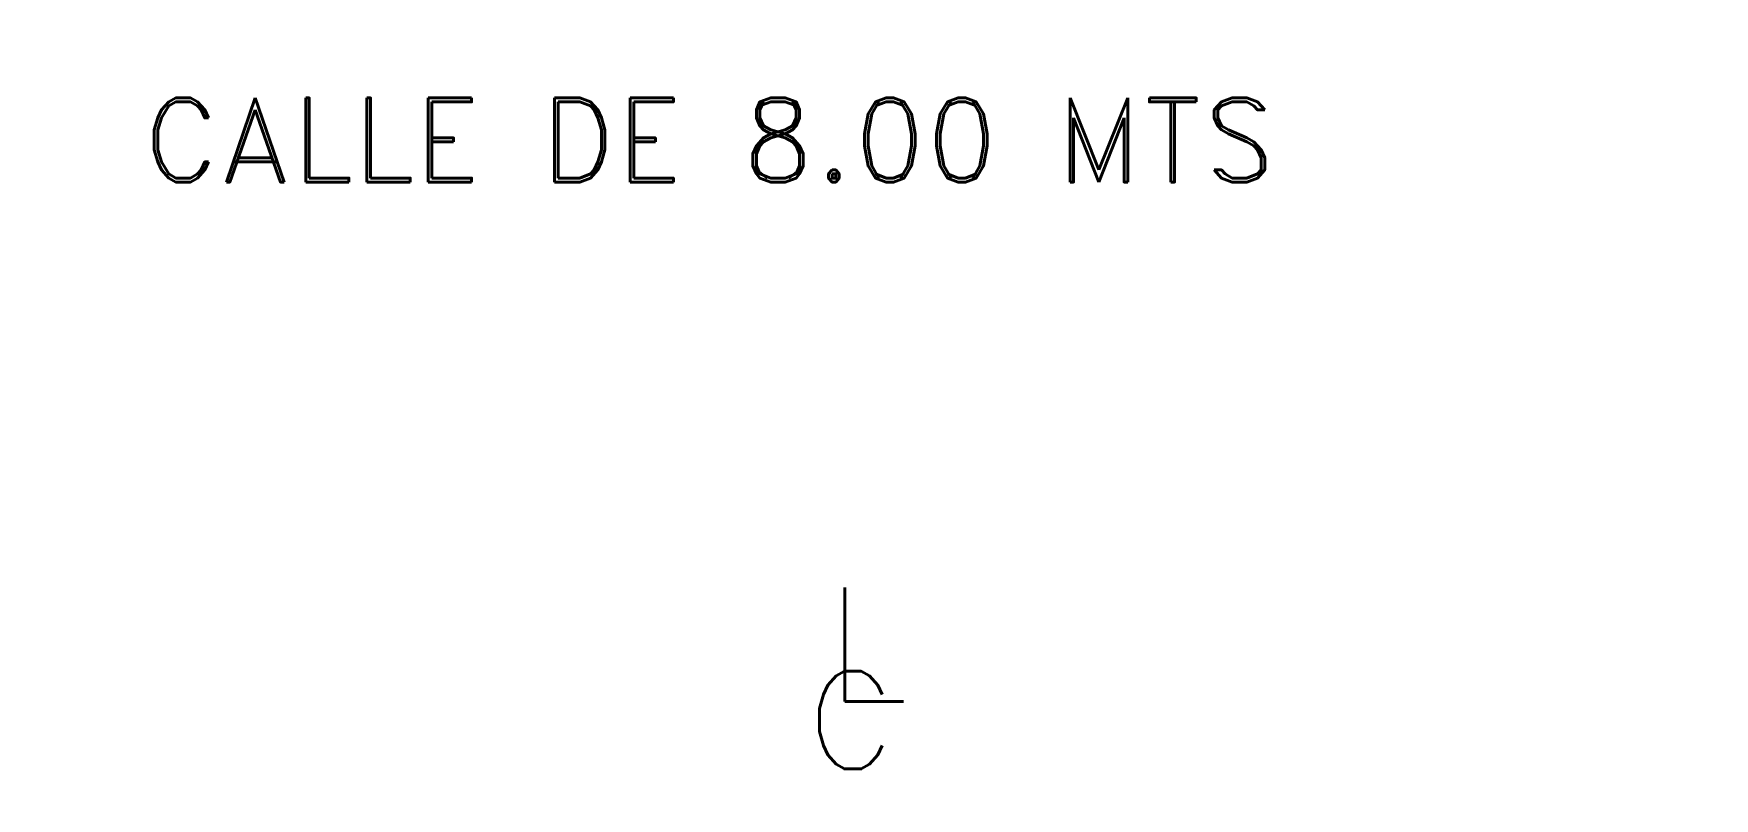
# Model space of a CAD drawing. Header units: metres. Extents: x 294898 to 295286, y 1620966 to 1622103.
# Drawn here: x 295147.23 to 295192.85, y 1621894.45 to 1621915.2 of the extents above; entities that cross this region are included whole.
import ezdxf

# ---------------------------------------------------------------- set-up
doc = ezdxf.new("R2010")
doc.units = ezdxf.units.M
doc.styles.add('ROMANS1', font='romans.shx', dxfattribs={"height": 3})
doc.styles.add('SECCIONES', font='romand.shx')
doc.styles.get("Standard").update_dxf_attribs({"font": 'simplex.shx'})
doc.dimstyles.new('COTAS LOTES', dxfattribs={"dimscale": 0.25, "dimtxt": 2, "dimasz": 0.18, "dimexe": 0.18, "dimexo": 0.0625, "dimgap": 0.09, "dimtad": 0, "dimlfac": 1.1976, "dimzin": 0, "dimdsep": 46, "dimtxsty": 'Standard', "dimblk": 'NONE', "dimcen": 0, "dimse1": 1, "dimse2": 1, "dimsd1": 1, "dimsd2": 1, "dimadec": 0, "dimazin": 0, "dimtfac": 1, "dimtofl": 0, "dimtmove": 0, "dimatfit": 3, "dimldrblk": 'NONE', "dimfxl": 1, "dimtolj": 1, "dimtzin": 0, "dimarcsym": 0})

# ---------------------------------------------------------------- blocks, each defined once
blk = doc.blocks.new('*D322')
at = {"layer": 'Defpoints', "color": 0, "transparency": 16777216}
for p in [(295135.463, 1622039.414, 769.142), (295196.827, 1622025.001, 769.142), (294948.109, 1620966.087)]:
    blk.add_point(p, dxfattribs=at)
at = {"color": 0, "transparency": 16777216, "insert": (294917.427, 1620973.293), "char_height": 0.5, "attachment_point": 5, "rotation": 346.7819}
blk.add_mtext('\\A1;75.49V', dxfattribs=at)
blk = doc.blocks.new('_None')

msp = doc.modelspace()

# ---------------------------------------------------------------- texts
at = {"lineweight": -3}
for s, height, style, p in [('CALLE DE 8.00 MTS', 2.283249, 'SECCIONES', (295150.212, 1621911.1746)), ('L', 3.0916, 'ROMANS1', (295168.7168, 1621897.0813)), ('C', 2.6499, 'ROMANS1', (295168.2154, 1621895.2509))]:
    msp.add_text(s, height=height, dxfattribs=dict(at, style=style)).set_placement(p)

# ---------------------------------------------------------------- dimensions: what is measured, and where the dimension line sits
dim = msp.add_aligned_dim(p1=(295135.4632, 1622039.4142, 769.142), p2=(295196.827, 1622025.001, 769.142), distance=-1087.7316, dimstyle='COTAS LOTES', override={"dimpost": 'V'})
dim.commit()
dim.dimension.update_dxf_attribs({"geometry": '*D322', "text_midpoint": (294917.4269, 1620973.2933)})

doc.saveas('drawing.dxf')
